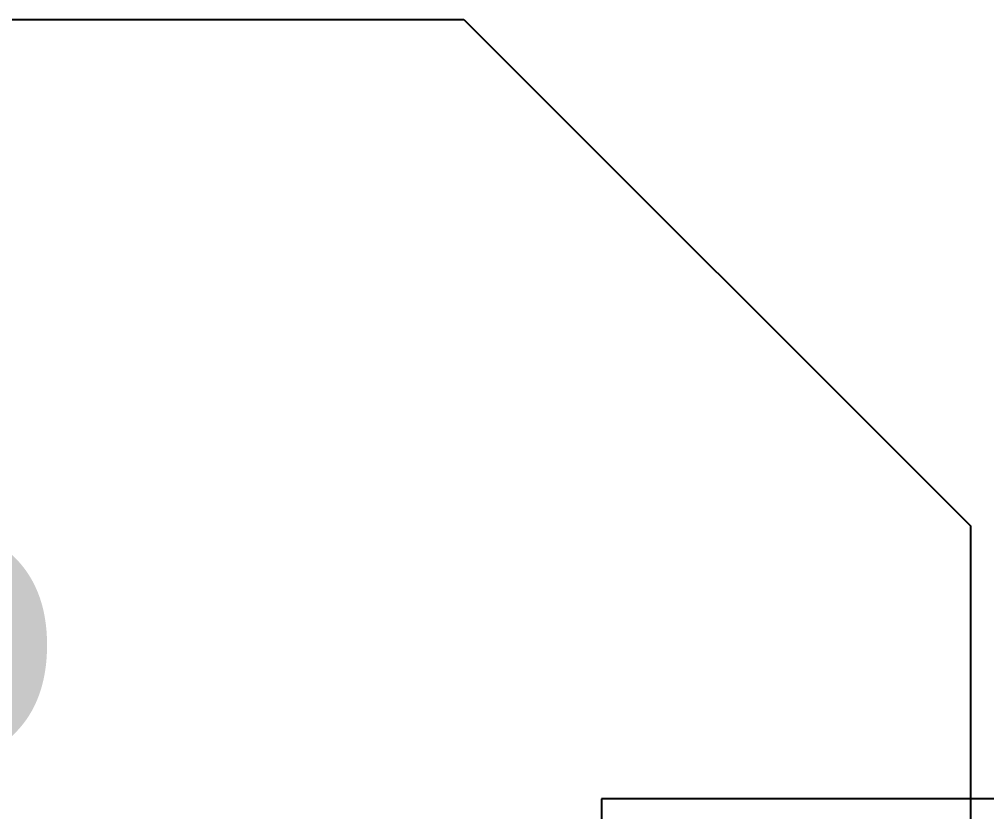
# Model space of a CAD drawing. Extents: x -170 to 1783, y -20 to 1205.
# Drawn here: x 12.97 to 20.8, y 759.3 to 765.71 of the extents above; entities that cross this region are included whole.
import ezdxf

# ---------------------------------------------------------------- set-up
doc = ezdxf.new("R2010")
doc.units = 0
doc.header["$LTSCALE"] = 96
doc.header["$MEASUREMENT"] = 0
for name, color, linetype in [('MAIN_ELECTRICAL', 7, 'Continuous'), ('MAIN_PANEL_COMP', 7, 'Continuous'), ('SM', 7, 'Continuous')]:
    doc.layers.add(name, color=color, linetype=linetype)

# ---------------------------------------------------------------- blocks, each defined once
blk = doc.blocks.new('EC-FPFS-56')
at = {"layer": 'SM', "color": 60, "linetype": 'Continuous'}
for p, q in [((8.4748, 13.1416), (8.4758, 7.3418)), ((8.4758, 7.3418), (4.3761, 3.2402)), ((4.3761, 3.2402), (-1.4237, 3.2393))]:
    blk.add_line(p, q, dxfattribs=at)
at = {"layer": 'SM', "color": 60, "linetype": 'Continuous', "width": 0.666667}
blk.add_text('FPFS', height=4, dxfattribs=at).set_placement((-4.5233, 10.7702))
blk = doc.blocks.new('EC-BFM-1')
at = {"layer": 'SM', "color": 60, "linetype": 'Continuous'}
for p, q in [((-6.219, 5.8286), (-6.219, -6.1714)), ((-6.219, -6.1714), (5.9685, -6.1714))]:
    blk.add_line(p, q, dxfattribs=at)

msp = doc.modelspace()

# ---------------------------------------------------------------- block references
at = {"layer": 'MAIN_ELECTRICAL', "color": 47, "linetype": 'Continuous', "rotation": 270}
msp.add_blockref('EC-BFM-1', (23.85254, 753.18092), dxfattribs=at)
at = {"layer": 'MAIN_PANEL_COMP', "color": 47, "linetype": 'Continuous', "rotation": 90}
msp.add_blockref('EC-FPFS-56', (23.90785, 757.23266), dxfattribs=at)

doc.saveas('drawing.dxf')
